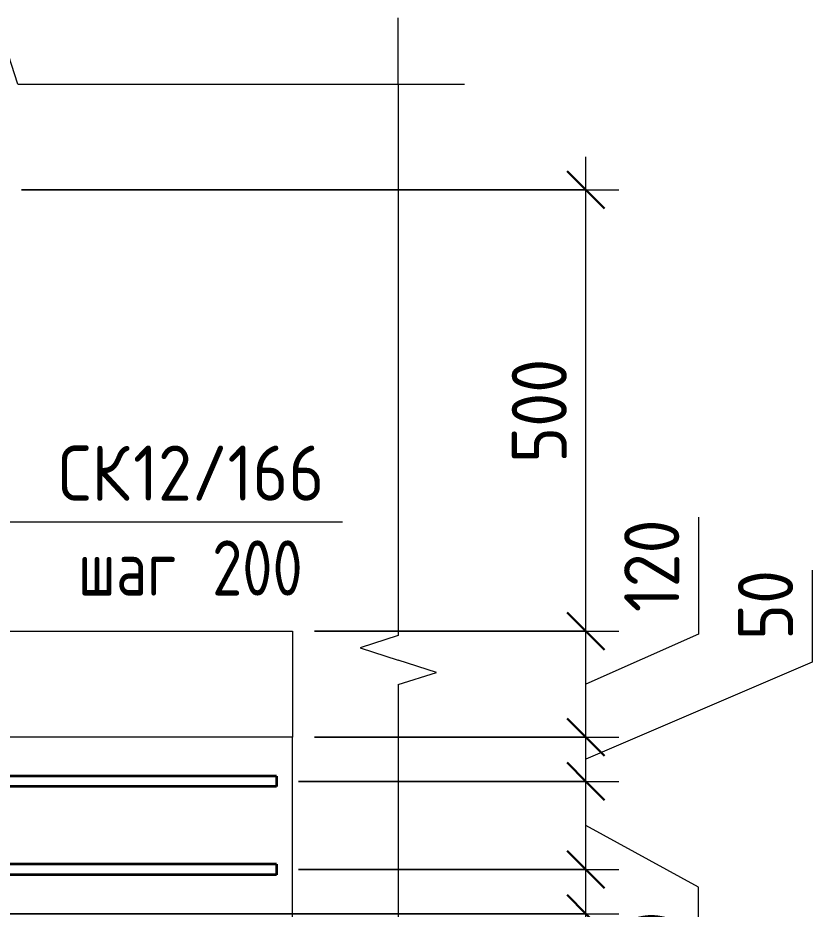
# Model space of a CAD drawing. Header units: millimetres. Extents: x -2461 to 50011, y -6221 to 38236.
# Drawn here: x 44513 to 45414, y 2725 to 3735 of the extents above; entities that cross this region are included whole.
import ezdxf

# ---------------------------------------------------------------- set-up
doc = ezdxf.new("R2010")
doc.units = ezdxf.units.MM
for name, color, linetype, lineweight in [('AA_Dim', 7, 'Continuous', 9), ('AA_Dim-25', 7, 'Continuous', 9), ('AA_Oformlenie', 7, 'Continuous', 9), ('AA_Vinoska', 7, 'Continuous', 9), ('AF_Perekritie_Опалубка', 253, 'Continuous', 18), ('AF_Stena_Опалубка', 253, 'Continuous', 18), ('KR_Armatura_Tonkie', 7, 'Continuous', 20)]:
    doc.layers.add(name, color=color, linetype=linetype, lineweight=lineweight)
doc.styles.add('ISOCPEUR_10', font='isocpeur.ttf', dxfattribs={"width": 0.9, "height": 62.5})
doc.styles.add('ISOCPEUR_12', font='isocpeur.ttf', dxfattribs={"width": 0.8, "height": 62.5})
doc.dimstyles.new('00_Точн_3_знака__прозр__2', dxfattribs={"dimscale": 304.8, "dimtxt": 62.248823, "dimasz": 0.139436, "dimexe": 0.123031, "dimexo": 0.082021, "dimgap": 0.008202, "dimtad": 1, "dimdec": 3, "dimrnd": 0.001, "dimdsep": 46, "dimtxsty": 'ISOCPEUR_10', "dimblk1": 'OBLIQUE', "dimblk2": 'OBLIQUE', "dimsah": 1, "dimcen": 0.09, "dimdle": 0.123031, "dimazin": 0, "dimtfac": 1, "dimtdec": 4, "dimtix": 1, "dimtmove": 1, "dimatfit": 3, "dimfxl": 1, "dimtvp": 1, "dimtolj": 1, "dimtzin": 0, "dimlwd": 18, "dimlwe": 18, "dimarcsym": 2})
doc.dimstyles.new('00_Точн_3_знака__прозр__3', dxfattribs={"dimscale": 304.8, "dimtxt": 62.248823, "dimasz": 0.139436, "dimexe": 0.123031, "dimexo": 0.082021, "dimgap": 0.008202, "dimtad": 1, "dimdec": 3, "dimrnd": 0.001, "dimdsep": 46, "dimtxsty": 'ISOCPEUR_10', "dimblk1": 'OBLIQUE', "dimblk2": 'OBLIQUE', "dimsah": 1, "dimcen": 0.09, "dimdle": 0.123031, "dimazin": 0, "dimtfac": 1, "dimtdec": 4, "dimtix": 1, "dimtmove": 0, "dimatfit": 3, "dimfxl": 1, "dimtvp": 1, "dimtolj": 1, "dimtzin": 0, "dimlwd": 18, "dimlwe": 18, "dimarcsym": 2})

# ---------------------------------------------------------------- blocks, each defined once
blk = doc.blocks.new('011_Прямоугольник обрыва _ЭлУзла_ - 011_Прямоугольник обрыва _ЭлУзла_-4141986-Схема обрамления отверстия 500х1050 _h_')
at = {"layer": 'AA_Oformlenie'}
for p, q in [((-2152.1, 3660), (-1720.8, 3660)), ((-1720.8, 3660), (-1720.8, 3035.2)), ((-1720.8, 2979.6), (-1720.8, 1729.4))]:
    blk.add_line(p, q, dxfattribs=at)
blk = doc.blocks.new('DIMBLOCK131-Схема обрамления отверстия 500х1050 _h_')
at = {"layer": 'AA_Dim-25', "lineweight": 30}
for p, q in [((45157, 2770), (45135.8, 2791.3)), ((45157, 2770), (45178.3, 2748.8)), ((45157, 2720), (45135.8, 2741.3)), ((45157, 2720), (45178.3, 2698.8))]:
    blk.add_line(p, q, dxfattribs=at)
at = {"layer": 'AA_Dim-25', "lineweight": 18}
for p, q in [((44831.4, 2770), (45194.5, 2770)), ((45157, 2770), (44831.4, 2770)), ((45157, 2682.5), (45157, 2770)), ((45157, 2731.9), (45157, 2745)), ((45157, 2627.9), (45157, 2731.9)), ((44349.4, 2720), (45194.5, 2720)), ((45157, 2720), (44349.4, 2720))]:
    blk.add_line(p, q, dxfattribs=at)
at = {"layer": 'AA_Dim-25', "color": 0, "lineweight": 18, "insert": (45072.9, 2627.9), "char_height": 62.5, "width": 94.81, "attachment_point": 1, "rotation": 90, "line_spacing_factor": 1.149209, "style": 'ISOCPEUR_10'}
blk.add_mtext('50', dxfattribs=at)
blk = doc.blocks.new('_Oblique')
at = {"color": 0, "linetype": 'ByBlock', "lineweight": -2}
blk.add_line((-0.5, -0.5), (0.5, 0.5), dxfattribs=at)
blk = doc.blocks.new('DIMBLOCK132-Схема обрамления отверстия 500х1050 _h_')
at = {"layer": 'AA_Dim-25', "lineweight": 30}
for p, q in [((45157, 2870), (45135.8, 2891.3)), ((45157, 2870), (45178.3, 2848.8)), ((45157, 2770), (45135.8, 2791.3)), ((45157, 2770), (45178.3, 2748.8))]:
    blk.add_line(p, q, dxfattribs=at)
at = {"layer": 'AA_Dim-25', "lineweight": 18}
for p, q in [((44831.4, 2870), (45194.5, 2870)), ((45157, 2870), (44831.4, 2870)), ((45157, 2770), (45157, 2870)), ((45284.5, 2750), (45157, 2820)), ((44831.4, 2770), (45194.5, 2770)), ((45157, 2770), (44831.4, 2770)), ((45284.5, 2617.3), (45284.5, 2750))]:
    blk.add_line(p, q, dxfattribs=at)
at = {"layer": 'AA_Dim-25', "color": 0, "lineweight": 18, "insert": (45200.4, 2617.3), "char_height": 62.5, "width": 129.286, "attachment_point": 1, "rotation": 90, "line_spacing_factor": 1.149209, "style": 'ISOCPEUR_10'}
blk.add_mtext('100', dxfattribs=at)
blk = doc.blocks.new('DIMBLOCK133-Схема обрамления отверстия 500х1050 _h_')
at = {"layer": 'AA_Dim-25', "lineweight": 18}
for p, q in [((45413.5, 3109.1), (45413.5, 3005)), ((45413.5, 3005), (45157, 2895)), ((44849.4, 2920), (45194.5, 2920)), ((45157, 2920), (44849.4, 2920)), ((45157, 2832.5), (45157, 2920)), ((44831.4, 2870), (45194.5, 2870)), ((45157, 2870), (44831.4, 2870))]:
    blk.add_line(p, q, dxfattribs=at)
at = {"layer": 'AA_Dim-25', "lineweight": 30}
for p, q in [((45157, 2920), (45135.8, 2941.3)), ((45157, 2920), (45178.3, 2898.8)), ((45157, 2870), (45135.8, 2891.3)), ((45157, 2870), (45178.3, 2848.8))]:
    blk.add_line(p, q, dxfattribs=at)
at = {"layer": 'AA_Dim-25', "color": 0, "lineweight": 18, "insert": (45329.4, 3030), "char_height": 62.5, "width": 94.81, "attachment_point": 1, "rotation": 90, "line_spacing_factor": 1.149209, "style": 'ISOCPEUR_10'}
blk.add_mtext('50', dxfattribs=at)
blk = doc.blocks.new('DIMBLOCK134-Схема обрамления отверстия 500х1050 _h_')
at = {"layer": 'AA_Dim-25', "lineweight": 18}
for p, q in [((45284.5, 3169.4), (45284.5, 3036.6)), ((44849.4, 3040), (45194.5, 3040)), ((45157, 3040), (44849.4, 3040)), ((45157, 2920), (45157, 3040)), ((45284.5, 3036.6), (45157, 2980)), ((44849.4, 2920), (45194.5, 2920)), ((45157, 2920), (44849.4, 2920))]:
    blk.add_line(p, q, dxfattribs=at)
at = {"layer": 'AA_Dim-25', "lineweight": 30}
for p, q in [((45157, 3040), (45135.8, 3061.3)), ((45157, 3040), (45178.3, 3018.8)), ((45157, 2920), (45135.8, 2941.3)), ((45157, 2920), (45178.3, 2898.8))]:
    blk.add_line(p, q, dxfattribs=at)
at = {"layer": 'AA_Dim-25', "color": 0, "lineweight": 18, "insert": (45200.4, 3061.6), "char_height": 62.5, "width": 129.286, "attachment_point": 1, "rotation": 90, "line_spacing_factor": 1.149209, "style": 'ISOCPEUR_10'}
blk.add_mtext('120', dxfattribs=at)
blk = doc.blocks.new('DIMBLOCK135-Схема обрамления отверстия 500х1050 _h_')
at = {"layer": 'AA_Dim-25', "lineweight": 18}
for p, q in [((45157, 3040), (45157, 3577.5)), ((44517.4, 3540), (45194.5, 3540)), ((45157, 3540), (44517.4, 3540)), ((44849.4, 3040), (45194.5, 3040)), ((45157, 3040), (44849.4, 3040))]:
    blk.add_line(p, q, dxfattribs=at)
at = {"layer": 'AA_Dim-25', "lineweight": 30}
for p, q in [((45157, 3540), (45135.8, 3561.2)), ((45157, 3540), (45178.3, 3518.8)), ((45157, 3040), (45135.8, 3061.3)), ((45157, 3040), (45178.3, 3018.8))]:
    blk.add_line(p, q, dxfattribs=at)
at = {"layer": 'AA_Dim-25', "color": 0, "lineweight": 18, "insert": (45072.9, 3230.7), "char_height": 62.5, "width": 142.215, "attachment_point": 1, "rotation": 90, "line_spacing_factor": 1.149209, "style": 'ISOCPEUR_10'}
blk.add_mtext('500', dxfattribs=at)
blk = doc.blocks.new('042_М_Арматуры - Диам длина поз _ Комментарий-3662934-Схема обрамления отверстия 500х1050 _h_')
at = {"layer": 'AA_Vinoska'}
blk.add_line((-1443.5, 1221.9), (-1093.5, 1221.9), dxfattribs=at)

msp = doc.modelspace()

# ---------------------------------------------------------------- linework, layer by layer
at = {"layer": 'AA_Vinoska'}
for p, q in [((44944.3537, 3660), (44944.3537, 3735)), ((44513.0819, 3660), (44499.0048, 3703.3251)), ((44944.3537, 3660), (45019.3537, 3660)), ((44273.6106, 3164.0921), (44531.0772, 3164.0921)), ((44944.3537, 3035.2483), (44901.0286, 3021.1711)), ((44901.0286, 3021.1711), (44944.3537, 3007.0939)), ((44987.655, 2993.3439), (44944.3537, 3007.0939)), ((44944.3537, 2979.5939), (44987.655, 2993.3439))]:
    msp.add_line(p, q, dxfattribs=at)
at = {"layer": 'AF_Perekritie_Опалубка', "lineweight": 20}
for p, q in [((43264.3537, 3040), (44824.3537, 3040)), ((44824.3537, 3040), (44824.3537, 2920)), ((44824.3537, 2920), (43264.3537, 2920))]:
    msp.add_line(p, q, dxfattribs=at)
at = {"layer": 'AF_Stena_Опалубка', "lineweight": 20}
for p, q in [((44824.3537, 2920), (43263.8537, 2920)), ((44824.3537, 1048.3758), (44824.3537, 2920))]:
    msp.add_line(p, q, dxfattribs=at)
at = {"layer": 'KR_Armatura_Tonkie', "lineweight": 35}
for p, q in [((44806.3537, 2876), (43285.8537, 2876)), ((44806.3537, 2876), (43285.8537, 2876)), ((44696.3537, 2876), (44660.3537, 2876)), ((44752.3537, 2876), (44696.3537, 2876)), ((44788.3537, 2876), (44752.3537, 2876)), ((44806.3537, 2876), (44806.3537, 2864)), ((44806.3537, 2876), (44806.3537, 2864)), ((44806.3537, 2864), (43285.8537, 2864)), ((44806.3537, 2864), (43285.8537, 2864)), ((44696.3537, 2864), (44660.3537, 2864)), ((44752.3537, 2864), (44696.3537, 2864)), ((44788.3537, 2864), (44752.3537, 2864)), ((44806.3537, 2776), (43285.8537, 2776)), ((44806.3537, 2776), (43285.8537, 2776)), ((44696.3537, 2776), (44660.3537, 2776)), ((44752.3537, 2776), (44696.3537, 2776)), ((44788.3537, 2776), (44752.3537, 2776)), ((44806.3537, 2776), (44806.3537, 2764)), ((44806.3537, 2776), (44806.3537, 2764)), ((44806.3537, 2764), (43285.8537, 2764)), ((44806.3537, 2764), (43285.8537, 2764)), ((44696.3537, 2764), (44660.3537, 2764)), ((44752.3537, 2764), (44696.3537, 2764)), ((44788.3537, 2764), (44752.3537, 2764))]:
    msp.add_line(p, q, dxfattribs=at)

# ---------------------------------------------------------------- block references
at = {"layer": 'AA_Oformlenie'}
msp.add_blockref('011_Прямоугольник обрыва _ЭлУзла_ - 011_Прямоугольник обрыва _ЭлУзла_-4141986-Схема обрамления отверстия 500х1050 _h_', (46665.1768, 0), dxfattribs=at)
at = {"layer": 'AA_Vinoska'}
msp.add_blockref('042_М_Арматуры - Диам длина поз _ Комментарий-3662934-Схема обрамления отверстия 500х1050 _h_', (45974.6257, 1942.2312), dxfattribs=at)

# ---------------------------------------------------------------- texts
at = {"layer": 'AA_Vinoska', "char_height": 62.5, "attachment_point": 1}
for s, insert, width, style in [('СК', (44558.9432, 3250.4447), 102.816422, 'ISOCPEUR_10'), ('12/166', (44643.7752, 3250.4447), 263.354344, 'ISOCPEUR_10'), (' 200', (44701.5036, 3142.9684), 166.751, 'ISOCPEUR_12'), ('шаг', (44581.1182, 3142.9684), 145.907125, 'ISOCPEUR_12')]:
    msp.add_mtext(s, dxfattribs=dict(at, insert=insert, width=width, style=style))

# ---------------------------------------------------------------- dimensions: what is measured, and where the dimension line sits
at = {"layer": 'AA_Dim', "lineweight": 18}
dim = msp.add_linear_dim(base=(45157.0126, 3540), p1=(44824.3537, 3040), p2=(44492.3537, 3540), angle=90, dimstyle='00_Точн_3_знака__прозр__3', override={"dimpost": '<>', "dimfxl": 600.186638}, dxfattribs=at)
dim.commit()
dim.dimension.update_dxf_attribs({"geometry": 'DIMBLOCK135-Схема обрамления отверстия 500х1050 _h_', "text_midpoint": (45123.2626, 3290)})
for base, p1, p2, override, picture, middle in [((45157.0126, 3040), (44824.3537, 2920), (44824.3537, 3040), {"dimpost": '<>', "dimfxl": 120}, 'DIMBLOCK134-Схема обрамления отверстия 500х1050 _h_', (45242.0257, 3126.2556)), ((45157.0126, 2920), (44806.3537, 2870), (44824.3537, 2920), {"dimpost": '<>', "dimfxl": 53.141321}, 'DIMBLOCK133-Схема обрамления отверстия 500х1050 _h_', (45371.0569, 3077.4472)), ((45157.0126, 2870), (44806.3537, 2770), (44806.3537, 2870), {"dimpost": '<>', "dimfxl": 100}, 'DIMBLOCK132-Схема обрамления отверстия 500х1050 _h_', (45242.0257, 2681.9438)), ((45157.0126, 2770), (44324.3537, 2720), (44806.3537, 2770), {"dimpost": '<>', "dimfxl": 484.586422}, 'DIMBLOCK131-Схема обрамления отверстия 500х1050 _h_', (45114.5257, 2675.3071))]:
    dim = msp.add_linear_dim(base=base, p1=p1, p2=p2, angle=90, dimstyle='00_Точн_3_знака__прозр__2', override=override, dxfattribs=at)
    dim.commit()
    dim.dimension.update_dxf_attribs({"geometry": picture, "text_midpoint": middle, "dimtype": 160, "text_rotation": 90})

doc.saveas('drawing.dxf')
